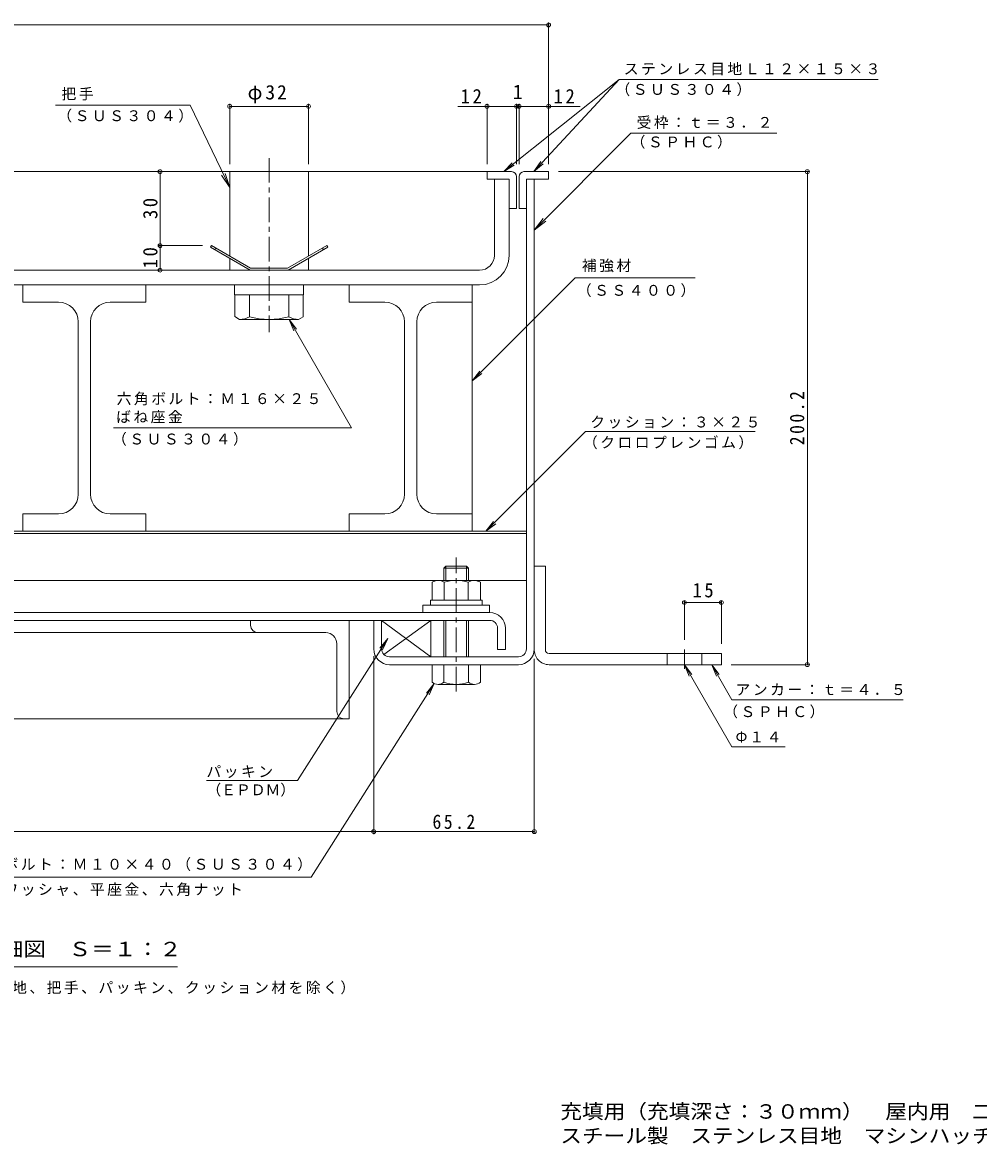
# Model space of a CAD drawing. Units: millimetres on the paper, enlarged 10 times, with parts at other scales. Extents: x -3845 to 3466, y -2751 to 2671.
# Drawn here: x -417 to 1524, y -2751 to -472 of the extents above; entities that cross this region are included whole.
import ezdxf
from ezdxf.enums import TextEntityAlignment as Align

# ---------------------------------------------------------------- set-up
doc = ezdxf.new("R2010")
doc.units = ezdxf.units.MM
doc.header["$LTSCALE"] = 10
doc.header["$PDMODE"] = 32
doc.header["$PDSIZE"] = 8
doc.linetypes.add('CHAIN1', pattern=[8, 5, -1, 1, -1])
for name, color, linetype, lineweight in [('D-1', 2, 'Continuous', 9), ('D-2', 3, 'Continuous', 9), ('D-3', 4, 'Continuous', 9), ('D-5', 7, 'Continuous', 9), ('D-6', 6, 'Continuous', 5), ('D-7', 5, 'Continuous', 5), ('D-8', 5, 'Continuous', 5), ('D-9', 134, 'Continuous', 5), ('D-A', 3, 'Continuous', 9), ('D-B', 6, 'Continuous', 5), ('D-C', 2, 'Continuous', 9), ('D-E', 2, 'Continuous', 9), ('D-F', 7, 'Continuous', 9), ('F-5', 7, 'Continuous', 9)]:
    doc.layers.add(name, color=color, linetype=linetype, lineweight=lineweight)
doc.styles.add('ＭＳ ゴシック', font='')
doc.styles.get('ＭＳ ゴシック').set_extended_font_data('MS Gothic')

msp = doc.modelspace()

# ---------------------------------------------------------------- linework, layer by layer
at = {"layer": 'D-1'}
for p, q in [((606.19, -1744.14), (606.19, -790.14)), ((622.19, -790.14), (606.19, -790.14)), ((622.19, -1744.14), (622.19, -790.14)), ((312.19, -1744.14), (312.19, -1686.14)), ((590.19, -1760.14), (328.19, -1760.14)), ((328.19, -1776.14), (438.69, -1776.14)), ((590.19, -1776.14), (488.69, -1776.14))]:
    msp.add_line(p, q, dxfattribs=at)
msp.add_lwpolyline([(296.19, -1744.14), (296.19, -1686.14), (312.19, -1686.14)], dxfattribs=at)
for centre, radius, start, end in [((328.19, -1744.14), 32, 180, 270), ((328.19, -1744.14), 16, 180, 270), ((590.19, -1744.14), 16, 270, 0), ((590.19, -1744.14), 32, 270, 0)]:
    msp.add_arc(centre, radius, start, end, dxfattribs=at)
at = {"layer": 'D-2'}
for p, q in [((571.19, -790.14), (541.19, -790.14)), ((541.19, -945.14), (541.19, -790.14)), ((571.19, -790.14), (571.19, -945.14)), ((511.19, -975.14), (-1093.81, -975.14)), ((-1093.81, -1005.14), (511.19, -1005.14))]:
    msp.add_line(p, q, dxfattribs=at)
for radius in [60, 30]:
    msp.add_arc((511.19, -945.14), radius, 270, 0, dxfattribs=at)
at = {"layer": 'D-3'}
for p, q in [((-1158.81, -775.14), (576.19, -775.14)), ((526.19, -775.14), (526.19, -790.14)), ((526.19, -790.14), (571.19, -790.14)), ((571.19, -790.14), (571.19, -850.14)), ((586.19, -785.14), (586.19, -850.14)), ((591.19, -785.14), (591.19, -850.14)), ((601.19, -775.14), (651.19, -775.14)), ((651.19, -790.14), (606.19, -790.14)), ((606.19, -790.14), (606.19, -850.14)), ((651.19, -775.14), (651.19, -790.14)), ((571.19, -850.14), (586.19, -850.14)), ((606.18, -850.14), (591.19, -850.14)), ((45.11, -975.14), (-35.49, -928.6)), ((-24.83, -930.14), (-26.83, -933.6)), ((202.86, -928.6), (122.26, -975.14)), ((192.2, -930.14), (194.2, -933.6)), ((45.11, -975.14), (122.26, -975.14)), ((46.19, -971.14), (121.19, -971.14))]:
    msp.add_line(p, q, dxfattribs=at)
for points in [[(46.19, -971.14), (-33.49, -925.14), (-35.49, -928.6)], [(121.19, -971.14), (200.86, -925.14), (202.86, -928.6)]]:
    msp.add_lwpolyline(points, dxfattribs=at)
for centre, start, end in [((576.19, -785.14), 0, 90), ((601.19, -785.14), 90, 180)]:
    msp.add_arc(centre, 10, start, end, dxfattribs=at)
at = {"layer": 'D-5'}
for p, q in [((794.73, -587.74), (560.09, -775.14)), ((794.73, -587.74), (621.22, -775.14)), ((794.73, -587.74), (1320.58, -587.74)), ((-76.73, -640.39), (-349.98, -640.39)), ((-76.73, -640.39), (3.69, -807.48)), ((818.58, -697.1), (622.19, -894.17)), ((818.58, -697.1), (1114.92, -697.1)), ((560.1, -775.14), (577.43, -757.12)), ((560.1, -775.14), (581.5, -762.22)), ((621.22, -775.14), (635.66, -754.74)), ((621.22, -775.14), (640.45, -759.17)), ((3.69, -807.48), (-12.74, -782.38)), ((3.69, -807.48), (-5.68, -778.98)), ((622.19, -894.17), (640.41, -870.34)), ((622.19, -894.17), (645.95, -875.87)), ((948.68, -990.92), (705.13, -990.92)), ((124.15, -1075.14), (133.72, -1098.24)), ((496.19, -1199.86), (516.02, -1184.64)), ((251.05, -1294.94), (-232.44, -1294.94)), ((726.23, -1303.05), (1070.76, -1303.05)), ((524.14, -1505.14), (543.97, -1489.92)), ((141.08, -2011.26), (324.67, -1723.16)), ((324.67, -1723.16), (308.6, -1742.31)), ((324.67, -1723.16), (314.1, -1745.82)), ((927.19, -1776.14), (936.75, -1799.24)), ((927.19, -1776.14), (942.41, -1795.98)), ((927.19, -1776.14), (1023.6, -1943.13)), ((982.48, -1776.14), (1023.6, -1847.35)), ((982.48, -1776.14), (992.05, -1799.24)), ((982.48, -1776.14), (997.7, -1795.98)), ((168.86, -2207.27), (419.14, -1814.52)), ((419.14, -1814.52), (403.07, -1833.67)), ((419.14, -1814.52), (408.57, -1837.17)), ((1023.6, -1847.35), (1371.04, -1847.35)), ((1023.6, -1943.13), (1131.65, -1943.13)), ((-43.48, -2011.26), (141.08, -2011.26)), ((-536.01, -2207.27), (168.86, -2207.27)), ((-102.3, -2389.48), (-677.3, -2389.48))]:
    msp.add_line(p, q, dxfattribs=at)
for points in [[(705.13, -990.92), (496.19, -1199.86), (511.4, -1180.03)], [(251.05, -1294.94), (124.15, -1075.14), (139.37, -1094.97)], [(726.23, -1303.05), (524.14, -1505.14), (539.36, -1485.3)]]:
    msp.add_lwpolyline(points, dxfattribs=at)
at = {"layer": 'D-6'}
for p, q in [((-1363.81, -1505.14), (606.19, -1505.14)), ((-1363.81, -1510.14), (606.19, -1510.14)), ((-463.19, -1605.14), (421.19, -1605.14)), ((506.19, -1605.14), (606.19, -1605.14)), ((312.19, -1686.14), (312.19, -1744.14)), ((316.7, -1755.29), (412.19, -1686.14))]:
    msp.add_line(p, q, dxfattribs=at)
msp.add_lwpolyline([(328.19, -1760.14), (412.19, -1760.14), (412.19, -1686.14), (312.19, -1686.14), (412.19, -1760.14)], dxfattribs=at)
at = {"layer": 'D-7', "linetype": 'CHAIN1'}
msp.add_line((463.69, -1830.53), (463.69, -1558.48), dxfattribs=at)
at = {"layer": 'D-7'}
for p, q in [((442.75, -1576.14), (438.69, -1580.2)), ((488.69, -1580.2), (438.69, -1580.2)), ((438.69, -1605.14), (438.69, -1580.2)), ((484.63, -1576.14), (442.75, -1576.14)), ((442.75, -1605.14), (442.75, -1576.14)), ((484.63, -1576.14), (488.69, -1580.2)), ((484.63, -1605.14), (484.63, -1576.14)), ((488.69, -1580.2), (488.69, -1603.64)), ((488.69, -1580.2), (488.69, -1605.14)), ((438.69, -1686.14), (438.69, -1760.14)), ((442.75, -1760.14), (442.75, -1686.14)), ((484.63, -1760.14), (484.63, -1686.14)), ((488.69, -1686.14), (488.69, -1760.14)), ((512.69, -1776.14), (414.69, -1776.14)), ((414.69, -1811.67), (414.69, -1776.14)), ((438.69, -1776.14), (438.69, -1811.67)), ((488.69, -1776.14), (488.69, -1811.67)), ((512.69, -1811.67), (512.69, -1776.14)), ((500.69, -1816.14), (426.69, -1816.14))]:
    msp.add_line(p, q, dxfattribs=at)
at = {"layer": 'D-7', "color": 2, "lineweight": 9}
for p, q in [((414.61, -1608.94), (421.19, -1605.14)), ((414.61, -1608.94), (414.61, -1645.14)), ((506.19, -1605.14), (421.19, -1605.14)), ((439.15, -1608.94), (439.15, -1645.14)), ((488.22, -1608.94), (488.22, -1645.14))]:
    msp.add_line(p, q, dxfattribs=at)
at = {"layer": 'D-7', "color": 134}
for p, q in [((396.19, -1655.14), (396.19, -1670.14)), ((396.19, -1655.14), (531.19, -1655.14)), ((531.19, -1655.14), (531.19, -1670.14)), ((396.19, -1670.14), (531.19, -1670.14))]:
    msp.add_line(p, q, dxfattribs=at)
at = {"layer": 'D-7', "color": 6}
for p, q in [((411.19, -1645.14), (411.19, -1655.14)), ((411.19, -1655.14), (516.19, -1655.14))]:
    msp.add_line(p, q, dxfattribs=at)
at = {"layer": 'D-7', "color": 2, "lineweight": 9}
msp.add_lwpolyline([(506.19, -1605.14), (512.76, -1608.94), (512.76, -1645.14), (414.61, -1645.14)], dxfattribs=at)
at = {"layer": 'D-7', "color": 6}
msp.add_lwpolyline([(411.19, -1645.14), (516.19, -1645.14), (516.19, -1655.14)], dxfattribs=at)
at = {"layer": 'D-7', "color": 2, "lineweight": 9}
for centre, radius, start, end in [((429.09, -1634.02), 28.97, 94.38438, 120), ((426.11, -1629.34), 24.21, 57.42749, 88.18784), ((463.69, -1686.35), 81.2, 72.41188, 107.5881), ((501.26, -1629.34), 24.21, 91.81215, 122.57249), ((498.28, -1634.02), 28.97, 59.99998, 85.6156)]:
    msp.add_arc(centre, radius, start, end, dxfattribs=at)
at = {"layer": 'D-7'}
for centre, radius, start, end in [((426.69, -1797.81), 18.33, 229.1022, 310.89809), ((463.69, -1744.06), 72.08, 249.70546, 290.29454), ((500.69, -1797.81), 18.33, 229.10191, 310.8978)]:
    msp.add_arc(centre, radius, start, end, dxfattribs=at)
at = {"layer": 'D-8'}
for p, q in [((-1078.81, -1005.14), (496.19, -1005.14)), ((496.19, -1005.14), (496.19, -1505.14)), ((496.19, -1505.14), (-1078.81, -1505.14))]:
    msp.add_line(p, q, dxfattribs=at)
at = {"layer": 'D-9'}
for p, q in [((14.19, -1025.14), (14.19, -1069.51)), ((43.69, -1069.65), (43.69, -1025.14)), ((123.69, -1069.65), (123.69, -1025.14)), ((153.19, -1025.14), (153.19, -1069.65)), ((-343.81, -1040.14), (-416.31, -1040.14)), ((-238.81, -1040.14), (-166.31, -1040.14)), ((318.69, -1040.14), (246.19, -1040.14)), ((423.69, -1040.14), (496.19, -1040.14)), ((23.73, -1075.02), (14.19, -1069.51)), ((143.69, -1075.14), (153.19, -1069.65)), ((-303.81, -1430.14), (-303.81, -1080.14)), ((-278.81, -1430.14), (-278.81, -1080.14)), ((143.69, -1075.14), (23.94, -1075.14)), ((358.69, -1430.14), (358.69, -1080.14)), ((383.69, -1430.14), (383.69, -1080.14)), ((-416.31, -1470.14), (-416.31, -1505.14)), ((-343.81, -1470.14), (-416.31, -1470.14)), ((-238.81, -1470.14), (-166.31, -1470.14)), ((-166.31, -1505.14), (-166.31, -1470.14)), ((246.19, -1505.14), (246.19, -1470.14)), ((318.69, -1470.14), (246.19, -1470.14)), ((423.69, -1470.14), (496.19, -1470.14)), ((496.19, -1470.14), (496.19, -1505.14)), ((-166.31, -1505.14), (-416.31, -1505.14)), ((246.19, -1505.14), (496.19, -1505.14))]:
    msp.add_line(p, q, dxfattribs=at)
for points in [[(-166.31, -1040.14), (-166.31, -1005.14), (-416.31, -1005.14), (-416.31, -1040.14)], [(246.19, -1040.14), (246.19, -1005.14), (496.19, -1005.14), (496.19, -1040.14)]]:
    msp.add_lwpolyline(points, dxfattribs=at)
for centre, radius, start, end in [((-343.81, -1080.14), 40, 0, 90), ((-238.81, -1080.14), 40, 90, 180), ((318.69, -1080.14), 40, 0, 90), ((423.69, -1080.14), 40, 90, 180), ((24.97, -1040.63), 34.53, 267.86055, 302.81094), ((83.68, -926.54), 148.6, 254.38446, 285.61554), ((142.4, -1040.63), 34.53, 237.18906, 272.13945), ((-343.81, -1430.14), 40, 270, 0), ((-238.81, -1430.14), 40, 180, 270), ((318.69, -1430.14), 40, 270, 0), ((423.69, -1430.14), 40, 180, 270)]:
    msp.add_arc(centre, radius, start, end, dxfattribs=at)
at = {"layer": 'D-A'}
for p, q in [((531.69, -1670.14), (-1363.81, -1670.14)), ((-1363.81, -1686.14), (531.69, -1686.14)), ((547.69, -1702.14), (547.69, -1745.14)), ((563.69, -1702.14), (563.69, -1745.14)), ((547.69, -1745.14), (563.69, -1745.14))]:
    msp.add_line(p, q, dxfattribs=at)
for radius in [32, 16]:
    msp.add_arc((531.69, -1702.14), radius, 0, 90, dxfattribs=at)
at = {"layer": 'D-B'}
for p, q in [((246.19, -1686.14), (-1299.99, -1686.14)), ((46.19, -1696.14), (46.19, -1686.14)), ((246.19, -1886.14), (246.19, -1686.14)), ((61.19, -1711.14), (-1299.99, -1711.14)), ((61.19, -1711.14), (198.69, -1711.14)), ((221.19, -1871.14), (221.19, -1733.64)), ((236.19, -1886.14), (-1363.81, -1886.14)), ((236.19, -1886.14), (246.19, -1886.14))]:
    msp.add_line(p, q, dxfattribs=at)
for centre, radius, start, end in [((61.19, -1696.14), 15, 180, 270), ((198.69, -1733.64), 22.5, 0, 90), ((236.19, -1871.14), 15, 180, 270)]:
    msp.add_arc(centre, radius, start, end, dxfattribs=at)
at = {"layer": 'D-C', "linetype": 'CHAIN1'}
msp.add_line((83.69, -747.46), (83.69, -1100.77), dxfattribs=at)
at = {"layer": 'D-C'}
for p, q in [((3.69, -775.14), (163.69, -775.14)), ((3.69, -946.6), (3.69, -775.14)), ((163.69, -946.6), (163.69, -775.14)), ((3.69, -975.14), (3.69, -951.22)), ((163.69, -975.14), (163.69, -951.22)), ((163.69, -975.14), (3.69, -975.14))]:
    msp.add_line(p, q, dxfattribs=at)
at = {"layer": 'D-C', "color": 134, "lineweight": 5}
for p, q in [((13.68, -1005.14), (153.68, -1005.14)), ((153.68, -1005.14), (153.68, -1025.14))]:
    msp.add_line(p, q, dxfattribs=at)
msp.add_lwpolyline([(13.68, -1005.14), (13.68, -1025.14), (153.68, -1025.14)], dxfattribs=at)
at = {"layer": 'D-E', "color": 3}
for p, q in [((622.19, -1576.14), (622.19, -1744.14)), ((622.19, -1576.14), (644.69, -1576.14)), ((644.69, -1746.14), (644.69, -1576.14)), ((652.19, -1753.64), (1002.19, -1753.64)), ((892.19, -1776.14), (892.19, -1753.64)), ((962.19, -1776.14), (962.19, -1753.64)), ((1002.19, -1753.64), (1002.19, -1776.14)), ((1002.19, -1776.14), (652.19, -1776.14))]:
    msp.add_line(p, q, dxfattribs=at)
at = {"layer": 'D-E', "color": 3, "linetype": 'CHAIN1'}
msp.add_line((927.19, -1784.88), (927.19, -1745.43), dxfattribs=at)
at = {"layer": 'D-E', "color": 3}
for radius, start in [(30, 176.17647), (7.5, 180.00027)]:
    msp.add_arc((652.19, -1746.14), radius, start, 270, dxfattribs=at)
at = {"layer": 'D-F'}
for p, q in [((651.19, -477.16), (-1363.81, -477.16)), ((651.19, -760.14), (651.19, -472.16)), ((3.69, -760.14), (3.69, -637.52)), ((163.69, -760.14), (163.69, -637.52)), ((526.19, -760.14), (526.19, -637.52)), ((586.19, -760.14), (586.19, -637.52)), ((591.19, -760.14), (591.19, -637.52)), ((3.69, -642.52), (163.69, -642.52)), ((466.62, -642.52), (586.19, -642.52)), ((586.19, -642.52), (591.19, -642.52)), ((591.19, -642.52), (715.54, -642.52)), ((-137.64, -925.14), (-137.64, -775.14)), ((1179.81, -775.14), (671.19, -775.14)), ((1176.81, -1776.14), (1176.81, -775.14)), ((-140.64, -925.14), (-51.76, -925.14)), ((-137.64, -975.14), (-137.64, -925.14)), ((927.19, -1646.89), (927.19, -1725.43)), ((927.19, -1649.89), (1002.19, -1649.89)), ((1002.19, -1646.89), (1002.19, -1733.64)), ((296.18, -1759.14), (296.18, -2120.04)), ((622.19, -2118.04), (622.19, -1764.14)), ((1179.81, -1776.14), (1022.19, -1776.14)), ((296.18, -2115.04), (-1363.81, -2115.04)), ((296.18, -2115.04), (622.19, -2115.04))]:
    msp.add_line(p, q, dxfattribs=at)
for p in [(651.19, -477.16), (3.69, -642.52), (163.69, -642.52), (526.19, -642.52), (586.19, -642.52), (591.19, -642.52), (651.19, -642.52), (-137.64, -775.14), (1176.81, -775.14), (-137.64, -925.14), (-137.64, -975.14), (927.19, -1649.89), (1002.19, -1649.89), (1176.81, -1776.14), (296.18, -2115.04), (622.19, -2115.04)]:
    msp.add_point(p, dxfattribs=at)

# ---------------------------------------------------------------- texts
at = {"layer": 'D-5', "style": 'ＭＳ ゴシック'}
msp.add_text('（ＥＰＤＭ）', height=21.99, dxfattribs=at).set_placement((-43.48, -2047.83), align=Align.BOTTOM_LEFT)
at = {"layer": 'D-5', "color": 2, "style": 'ＭＳ ゴシック', "width": 1.15}
msp.add_text('A-A断面詳細図\u3000Ｓ＝１：２', height=29.33, dxfattribs=at).set_placement((-668.55, -2376.98), align=Align.BOTTOM_LEFT)
at = {"layer": 'D-5', "char_height": 21.99, "attachment_point": 7, "style": 'ＭＳ ゴシック'}
for s, insert in [('\\T1.17;ステンレス目地Ｌ１２×１５×３', (803.93, -579.57)), ('\\T1.17;把手', (-337.89, -630.55)), ('\\T1.17;（ＳＵＳ３０４）', (787.09, -622.02)), ('\\T1.17;（ＳＵＳ３０４）', (-346.3, -675.46)), ('\\T1.17;受枠：ｔ＝３．２', (830.08, -688.54)), ('\\T1.17;（ＳＰＨＣ）', (817.92, -728.69)), ('\\T1.17;補強材', (718.88, -979.44)), ('\\T1.17;（ＳＳ４００）', (708.68, -1029.97)), ('\\T1.17;六角ボルト：Ｍ１６×２５', (-225.91, -1249.59)), ('\\T1.17;ばね座金', (-226.96, -1286.31)), ('\\T1.17;クッション：３×２５', (735.78, -1296.72)), ('\\T1.17;（ＳＵＳ３０４）', (-235.22, -1331.87)), ('\\T1.17;（クロロプレンゴム）', (720.96, -1338.82)), ('\\T1.17;アンカー：ｔ＝４．５', (1030.9, -1838.83)), ('\\T1.17;（ＳＰＨＣ）', (1005.92, -1885.43)), ('\\T1.17;Φ１４', (1030.9, -1934.61)), ('\\T1.17;パッキン', (-43.48, -2006.44)), ('\\T1.17;六角ボルト：Ｍ１０×４０（ＳＵＳ３０４）', (-525.86, -2195.25)), ('\\T1.17;ゴムワッシャ、平座金、六角ナット', (-525.86, -2246.08)), ('\\T1.17;表面処理：下塗り＋焼付塗装（但し目地、把手、パッキン、クッション材を除く）', (-1034.8, -2445.61))]:
    msp.add_mtext(s, dxfattribs=dict(at, insert=insert))
at = {"layer": 'D-F', "color": 2, "style": 'ＭＳ ゴシック'}
msp.add_text('1', height=29.33, dxfattribs=at).set_placement((578.69, -636.52), align=Align.BOTTOM_LEFT)
at = {"layer": 'D-F', "color": 2, "char_height": 29.33, "attachment_point": 7, "style": 'ＭＳ ゴシック'}
for s, insert in [('\\T1.19;φ32', (39.94, -636.52)), ('\\T1.27;\\W0.95;12', (472.72, -636.52)), ('\\T1.27;\\W0.95;12', (661.46, -636.52)), ('\\T1.27;\\W0.95;15', (943.44, -1639.89)), ('\\T1.28;\\W0.9;65.2', (415.43, -2110.04))]:
    msp.add_mtext(s, dxfattribs=dict(at, insert=insert))
at = {"layer": 'D-F', "color": 2, "char_height": 29.33, "attachment_point": 7, "rotation": 90, "style": 'ＭＳ ゴシック'}
for s, insert in [('\\T1.27;\\W0.95;30', (-142.64, -871.39)), ('\\T1.27;\\W0.95;10', (-142.64, -971.39)), ('\\T1.28;\\W0.9;200.2', (1170.81, -1330.64))]:
    msp.add_mtext(s, dxfattribs=dict(at, insert=insert))
at = {"layer": 'F-5', "color": 2, "style": 'ＭＳ ゴシック', "width": 1.1}
for s, p in [('充填用（充填深さ：３０ｍｍ）\u3000屋内用\u3000二重蓋\u3000簡易密閉形', (675, -2706.83)), ('スチール製\u3000ステンレス目地\u3000マシンハッチ\u3000Ｗ－１４Ｅ－１５００×２０００', (675, -2756.03))]:
    msp.add_text(s, height=29.33, dxfattribs=at).set_placement(p, align=Align.BOTTOM_LEFT)

doc.saveas('drawing.dxf')
